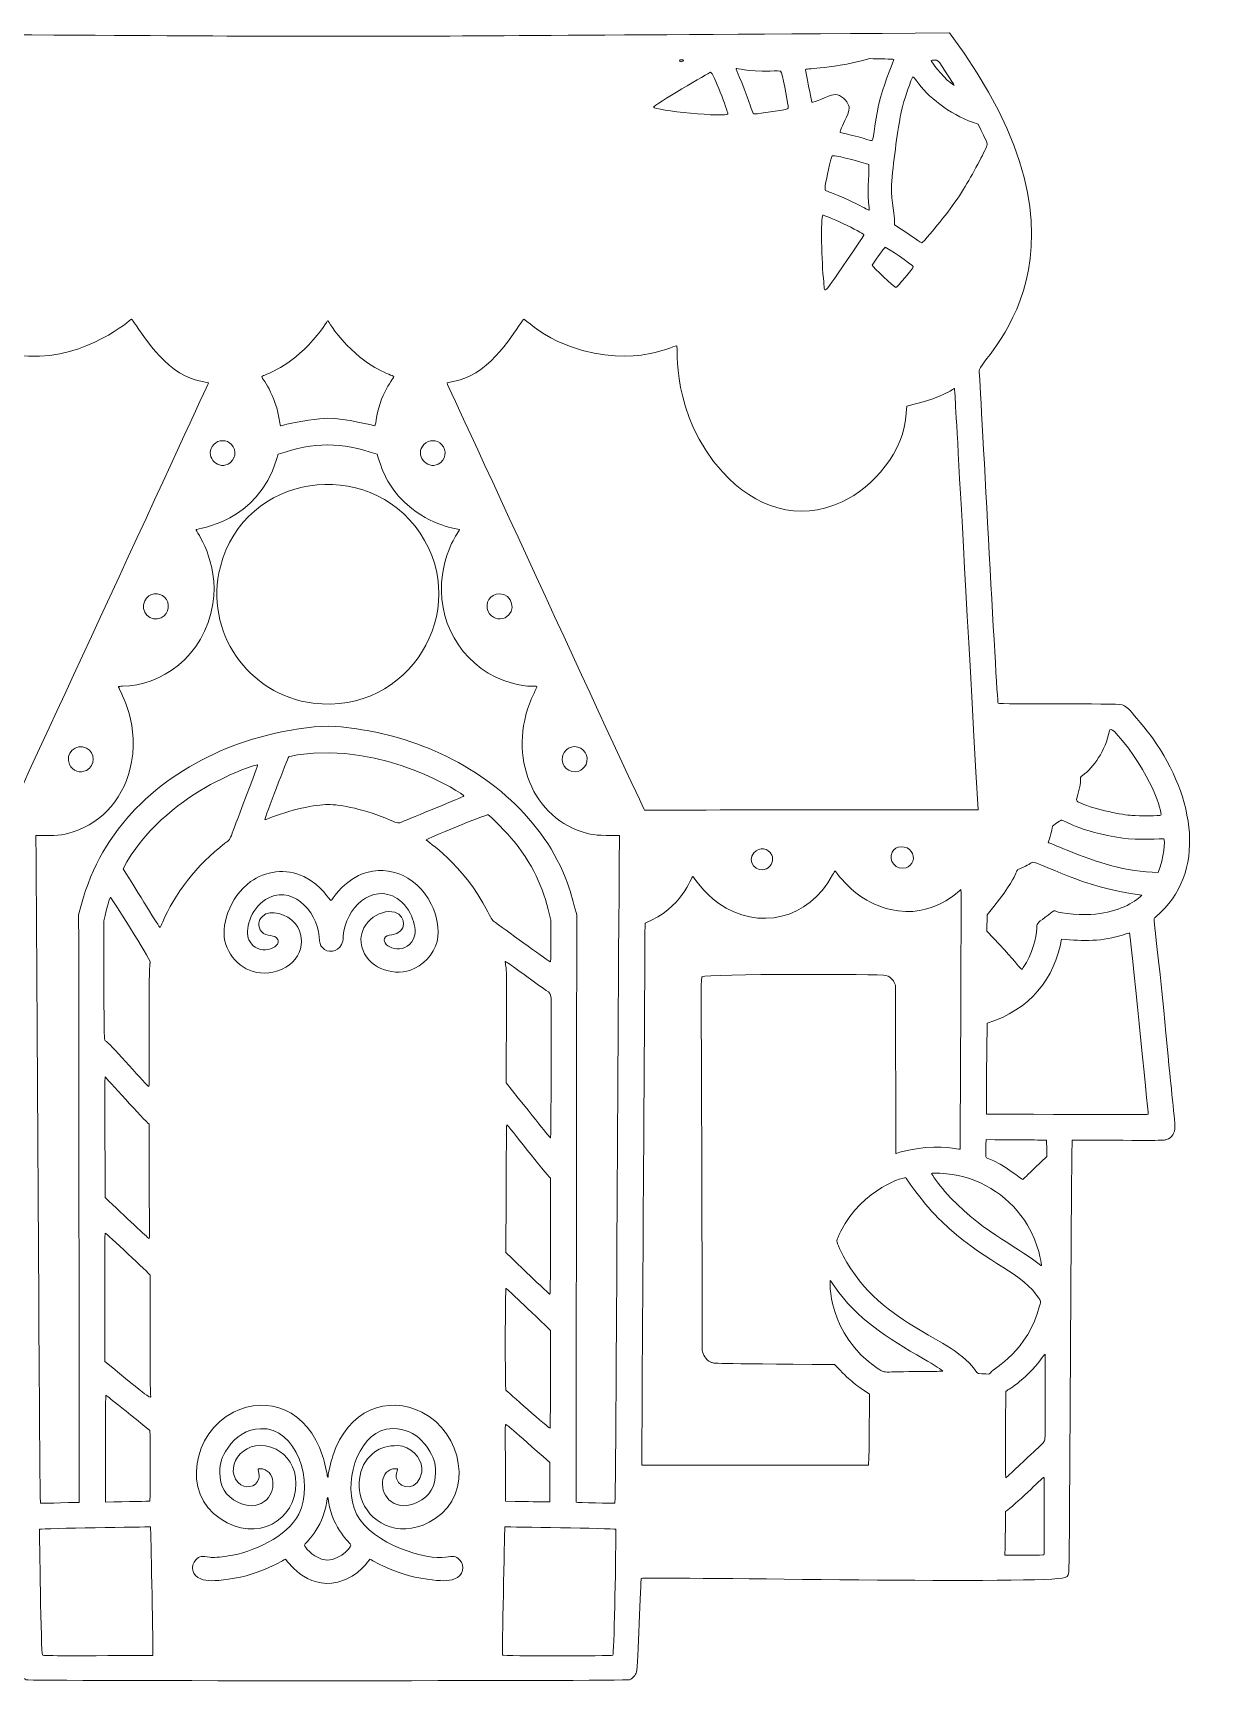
# Model space of a CAD drawing. Header units: inches. Extents: x -62.1 to -44.3, y 58.5 to 60.4.
# Drawn here: x -54.661 to -53.355, y 58.571 to 60.403 of the extents above; entities that cross this region are included whole.
import ezdxf

# ---------------------------------------------------------------- set-up
doc = ezdxf.new("R2010")
doc.units = ezdxf.units.IN
doc.header["$MEASUREMENT"] = 0
doc.layers.add('Gingerbread House 04', color=7, linetype='Continuous')

# ---------------------------------------------------------------- blocks, each defined once
blk = doc.blocks.new('block 4')
at = {"layer": 'Gingerbread House 04', "lineweight": 0}
for points, knots in [([(-53.4131, 59.4204), (-53.355, 59.4697), (-53.3706, 59.5539), (-53.4161, 59.6183), (-53.4228, 59.6279), (-53.4397, 59.6475), (-53.4398, 59.6477), (-53.4421, 59.6511), (-53.4474, 59.6554), (-53.4506, 59.6563), (-53.4558, 59.6579), (-53.5873, 59.6566), (-53.5884, 59.6579), (-53.5897, 59.6594), (-53.6087, 60.0219), (-53.6095, 60.0275), (-53.6111, 60.0397), (-53.4574, 60.1575), (-53.6424, 60.403), (-54.4774, 60.3982), (-54.1338, 60.3978), (-55.0249, 60.403), (-55.0451, 60.3765), (-55.0631, 60.3483), (-55.0726, 60.331), (-55.0988, 60.2832), (-55.1205, 60.216), (-55.1151, 60.1613), (-55.1063, 60.0715), (-55.0568, 60.0356), (-55.0578, 60.0278), (-55.0583, 60.0244), (-55.0779, 59.659), (-55.0788, 59.6579), (-55.08, 59.6566), (-55.2114, 59.6579), (-55.2167, 59.6563), (-55.2235, 59.6543), (-55.2279, 59.6467), (-55.2341, 59.6396), (-55.2915, 59.5747), (-55.3194, 59.4775), (-55.2542, 59.4203), (-55.251, 59.4175), (-55.2522, 59.4222), (-55.2569, 59.3732), (-55.2593, 59.3474), (-55.2755, 59.194), (-55.2755, 59.1874), (-55.2755, 59.1803), (-55.2719, 59.1748), (-55.2661, 59.1728), (-55.2627, 59.1717), (-55.2583, 59.1719), (-55.1612, 59.1723), (-55.1598, 59.1275), (-55.1586, 58.6983), (-55.1575, 58.6919), (-55.1567, 58.687), (-55.156, 58.6864), (-55.15, 58.6854), (-55.1131, 58.6788), (-54.6845, 58.6873), (-54.6821, 58.685), (-54.6814, 58.6842), (-54.6788, 58.5873), (-54.6771, 58.5812), (-54.676, 58.5772), (-54.6725, 58.5736), (-54.6687, 58.5723), (-54.6649, 58.571), (-54.0017, 58.571), (-53.998, 58.5724), (-53.9946, 58.5737), (-53.9912, 58.5775), (-53.9902, 58.5812), (-53.9888, 58.5863), (-53.9857, 58.6844), (-53.9852, 58.685), (-53.9828, 58.6874), (-53.5545, 58.6788), (-53.5172, 58.6854), (-53.5113, 58.6864), (-53.5106, 58.687), (-53.5098, 58.6919), (-53.5088, 58.698), (-53.5073, 59.131), (-53.5061, 59.1723), (-53.4095, 59.1719), (-53.4046, 59.1717), (-53.4012, 59.1728), (-53.3953, 59.1748), (-53.3918, 59.1803), (-53.3918, 59.1874), (-53.3918, 59.1922), (-53.3982, 59.2528), (-53.399, 59.262), (-53.4146, 59.4282), (-53.4174, 59.4167), (-53.4131, 59.4204)], [0, 0, 0, 0, 1, 1, 1, 2, 2, 2, 3, 3, 3, 4, 4, 4, 5, 5, 5, 6, 6, 6, 7, 7, 7, 8, 8, 8, 9, 9, 9, 10, 10, 10, 11, 11, 11, 12, 12, 12, 13, 13, 13, 14, 14, 14, 15, 15, 15, 16, 16, 16, 17, 17, 17, 18, 18, 18, 19, 19, 19, 20, 20, 20, 21, 21, 21, 22, 22, 22, 23, 23, 23, 24, 24, 24, 25, 25, 25, 26, 26, 26, 27, 27, 27, 28, 28, 28, 29, 29, 29, 30, 30, 30, 31, 31, 31, 32, 32, 32, 33, 33, 33, 33]), ([(-53.939, 60.3716), (-53.9404, 60.3708), (-53.9415, 60.3708), (-53.9423, 60.3718), (-53.9443, 60.3741), (-53.9355, 60.3734), (-53.939, 60.3716)], [0, 0, 0, 0, 1, 1, 1, 2, 2, 2, 2]), ([(-53.7308, 60.3745), (-53.7221, 60.3743), (-53.7047, 60.3739), (-53.7044, 60.3736), (-53.7038, 60.373), (-53.7137, 60.3511), (-53.7191, 60.3313), (-53.7253, 60.3082), (-53.7269, 60.2856), (-53.728, 60.2838), (-53.7292, 60.2819), (-53.7336, 60.2856), (-53.7589, 60.2911), (-53.7615, 60.2917), (-53.7637, 60.2923), (-53.7639, 60.2924), (-53.7644, 60.293), (-53.7632, 60.2962), (-53.7586, 60.3058), (-53.7535, 60.3167), (-53.753, 60.3195), (-53.7553, 60.3243), (-53.7584, 60.3306), (-53.7659, 60.3354), (-53.7712, 60.3344), (-53.7759, 60.3335), (-53.7942, 60.325), (-53.7955, 60.3262), (-53.7956, 60.3263), (-53.8026, 60.3616), (-53.8026, 60.3618), (-53.8026, 60.3647), (-53.7824, 60.3607), (-53.7308, 60.3745)], [0, 0, 0, 0, 1, 1, 1, 2, 2, 2, 3, 3, 3, 4, 4, 4, 5, 5, 5, 6, 6, 6, 7, 7, 7, 8, 8, 8, 9, 9, 9, 10, 10, 10, 11, 11, 11, 11]), ([(-53.6593, 60.3727), (-53.655, 60.3727), (-53.655, 60.3727), (-53.6506, 60.3656), (-53.6376, 60.3446), (-53.6334, 60.3416), (-53.6411, 60.3474), (-53.6514, 60.3552), (-53.6629, 60.3717), (-53.6629, 60.3723), (-53.6629, 60.3725), (-53.6612, 60.3727), (-53.6593, 60.3727)], [0, 0, 0, 0, 1, 1, 1, 2, 2, 2, 3, 3, 3, 4, 4, 4, 4]), ([(-53.908, 60.3593), (-53.9053, 60.3593), (-53.8885, 60.3156), (-53.8888, 60.3132), (-53.8895, 60.3085), (-53.9714, 60.3172), (-53.9714, 60.3204), (-53.9714, 60.3227), (-53.9088, 60.3593), (-53.908, 60.3593)], [0, 0, 0, 0, 1, 1, 1, 2, 2, 2, 3, 3, 3, 3]), ([(-53.8796, 60.3635), (-53.8788, 60.3643), (-53.8678, 60.3599), (-53.8417, 60.3607), (-53.8353, 60.3609), (-53.8305, 60.3608), (-53.8301, 60.3605), (-53.8283, 60.3592), (-53.8226, 60.3277), (-53.8219, 60.322), (-53.8214, 60.3172), (-53.8201, 60.3183), (-53.8518, 60.3137), (-53.8584, 60.3127), (-53.8599, 60.3127), (-53.8606, 60.3136), (-53.861, 60.314), (-53.8624, 60.3177), (-53.8637, 60.3218), (-53.8738, 60.3518), (-53.8805, 60.3626), (-53.8796, 60.3635)], [0, 0, 0, 0, 1, 1, 1, 2, 2, 2, 3, 3, 3, 4, 4, 4, 5, 5, 5, 6, 6, 6, 7, 7, 7, 7]), ([(-53.683, 60.3541), (-53.6825, 60.3542), (-53.6808, 60.3522), (-53.6788, 60.3494), (-53.6674, 60.333), (-53.6421, 60.3124), (-53.6167, 60.3037), (-53.6167, 60.3037), (-53.6104, 60.3016), (-53.6104, 60.3016), (-53.6002, 60.2806), (-53.5999, 60.2802), (-53.6008, 60.2778), (-53.603, 60.2714), (-53.6173, 60.2449), (-53.6267, 60.2294), (-53.6386, 60.2099), (-53.6551, 60.19), (-53.6699, 60.1727), (-53.6713, 60.1711), (-53.6728, 60.1698), (-53.6732, 60.1698), (-53.6742, 60.1698), (-53.6817, 60.1758), (-53.7035, 60.1896), (-53.7034, 60.2099), (-53.7089, 60.2159), (-53.7062, 60.243), (-53.7037, 60.2689), (-53.6988, 60.3028), (-53.696, 60.3154), (-53.6932, 60.3283), (-53.6845, 60.3538), (-53.683, 60.3541)], [0, 0, 0, 0, 1, 1, 1, 2, 2, 2, 3, 3, 3, 4, 4, 4, 5, 5, 5, 6, 6, 6, 7, 7, 7, 8, 8, 8, 9, 9, 9, 10, 10, 10, 11, 11, 11, 11]), ([(-53.7735, 60.2252), (-53.7768, 60.2265), (-53.7797, 60.2277), (-53.7801, 60.228), (-53.7811, 60.2288), (-53.781, 60.2308), (-53.7797, 60.2375), (-53.7796, 60.2377), (-53.7746, 60.2642), (-53.7729, 60.2663), (-53.7722, 60.2672), (-53.7619, 60.2659), (-53.7319, 60.2566), (-53.7319, 60.242), (-53.7343, 60.2253), (-53.7318, 60.2085), (-53.7309, 60.2021), (-53.7328, 60.2094), (-53.7735, 60.2252)], [0, 0, 0, 0, 1, 1, 1, 2, 2, 2, 3, 3, 3, 4, 4, 4, 5, 5, 5, 6, 6, 6, 6]), ([(-53.7375, 60.1788), (-53.7374, 60.1785), (-53.7392, 60.1754), (-53.7416, 60.1719), (-53.7852, 60.1089), (-53.7805, 60.1112), (-53.7822, 60.1262), (-53.7847, 60.148), (-53.7855, 60.1982), (-53.7834, 60.2003), (-53.7819, 60.2018), (-53.7389, 60.181), (-53.7375, 60.1788)], [0, 0, 0, 0, 1, 1, 1, 2, 2, 2, 3, 3, 3, 4, 4, 4, 4]), ([(-53.6828, 60.1434), (-53.6819, 60.1419), (-53.701, 60.12), (-53.702, 60.12), (-53.7036, 60.12), (-53.7283, 60.1432), (-53.7283, 60.1447), (-53.7283, 60.146), (-53.7148, 60.1647), (-53.7138, 60.1647), (-53.7122, 60.1647), (-53.684, 60.1454), (-53.6828, 60.1434)], [0, 0, 0, 0, 1, 1, 1, 2, 2, 2, 3, 3, 3, 4, 4, 4, 4]), ([(-54.686, 59.5391), (-54.6887, 59.5386), (-54.9211, 59.5398), (-55.0566, 59.5398), (-55.0336, 59.9536), (-55.0307, 60.0072), (-55.0304, 60.0076), (-55.03, 60.0079), (-55.0235, 60.0033), (-55.0106, 59.998), (-54.9985, 59.993), (-54.9899, 59.9912), (-54.9773, 59.9883), (-54.9766, 59.974), (-54.9766, 59.9666), (-54.9708, 59.9515), (-54.9596, 59.9228), (-54.9338, 59.8951), (-54.9056, 59.8818), (-54.8224, 59.8423), (-54.742, 59.9215), (-54.7258, 60.0091), (-54.7209, 60.0355), (-54.7227, 60.0552), (-54.7217, 60.0552), (-54.7186, 60.0552), (-54.6993, 60.045), (-54.6662, 60.0436), (-54.6004, 60.0409), (-54.5529, 60.0848), (-54.5516, 60.0848), (-54.5499, 60.0848), (-54.5252, 60.0382), (-54.4922, 60.022), (-54.4754, 60.0137), (-54.4655, 60.0155), (-54.4663, 60.0136), (-54.4664, 60.0134), (-54.685, 59.5393), (-54.686, 59.5391)], [0, 0, 0, 0, 1, 1, 1, 2, 2, 2, 3, 3, 3, 4, 4, 4, 5, 5, 5, 6, 6, 6, 7, 7, 7, 8, 8, 8, 9, 9, 9, 10, 10, 10, 11, 11, 11, 12, 12, 12, 13, 13, 13, 13]), ([(-54.407, 60.0213), (-54.4045, 60.0228), (-54.381, 60.0291), (-54.3549, 60.0561), (-54.3397, 60.0718), (-54.3344, 60.0831), (-54.3336, 60.0831), (-54.3329, 60.0831), (-54.3277, 60.0719), (-54.3124, 60.0561), (-54.2866, 60.0294), (-54.2625, 60.0226), (-54.2603, 60.0213), (-54.259, 60.0205), (-54.2765, 60.002), (-54.2803, 59.9695), (-54.2805, 59.9677), (-54.2809, 59.9663), (-54.2812, 59.9663), (-54.2818, 59.9663), (-54.3141, 59.9747), (-54.3336, 59.9747), (-54.3428, 59.9747), (-54.366, 59.9712), (-54.3789, 59.968), (-54.3826, 59.967), (-54.3858, 59.9663), (-54.3861, 59.9663), (-54.3864, 59.9663), (-54.3868, 59.9677), (-54.387, 59.9695), (-54.3907, 60.0019), (-54.4083, 60.0205), (-54.407, 60.0213)], [0, 0, 0, 0, 1, 1, 1, 2, 2, 2, 3, 3, 3, 4, 4, 4, 5, 5, 5, 6, 6, 6, 7, 7, 7, 8, 8, 8, 9, 9, 9, 10, 10, 10, 11, 11, 11, 11]), ([(-54.201, 60.0136), (-54.2018, 60.0155), (-54.1918, 60.0138), (-54.1751, 60.0219), (-54.142, 60.0382), (-54.1175, 60.0848), (-54.1157, 60.0848), (-54.1143, 60.0848), (-54.0991, 60.0698), (-54.0777, 60.0602), (-54.001, 60.0261), (-53.9514, 60.0552), (-53.9456, 60.0552), (-53.9437, 60.0552), (-53.9531, 59.9787), (-53.8945, 59.9146), (-53.8591, 59.8758), (-53.8104, 59.8586), (-53.7617, 59.8818), (-53.7273, 59.8981), (-53.6924, 59.9379), (-53.6904, 59.9804), (-53.6904, 59.9804), (-53.69, 59.9882), (-53.69, 59.9882), (-53.6432, 59.9993), (-53.638, 60.0087), (-53.6369, 60.0076), (-53.6366, 60.0073), (-53.6364, 60.0029), (-53.6107, 59.5396), (-53.6107, 59.5396), (-53.7886, 59.5396), (-53.7886, 59.5396), (-53.9332, 59.5393), (-53.9806, 59.5387), (-53.9814, 59.5392), (-53.9827, 59.54), (-54.2008, 60.0133), (-54.201, 60.0136)], [0, 0, 0, 0, 1, 1, 1, 2, 2, 2, 3, 3, 3, 4, 4, 4, 5, 5, 5, 6, 6, 6, 7, 7, 7, 8, 8, 8, 9, 9, 9, 10, 10, 10, 11, 11, 11, 12, 12, 12, 13, 13, 13, 13]), ([(-54.0144, 58.7687), (-54.0148, 58.7685), (-54.0571, 58.7695), (-54.0574, 58.7697), (-54.0577, 58.7701), (-54.0571, 59.0493), (-54.0568, 59.4227), (-54.0585, 59.429), (-54.0627, 59.445), (-54.0647, 59.4512), (-54.0884, 59.5231), (-54.1498, 59.5784), (-54.2209, 59.6076), (-54.258, 59.6229), (-54.2881, 59.6279), (-54.3186, 59.6316), (-54.3539, 59.6358), (-54.4126, 59.6215), (-54.4464, 59.6076), (-54.5219, 59.5765), (-54.5851, 59.5183), (-54.6074, 59.4344), (-54.6074, 59.4344), (-54.6105, 59.4227), (-54.6105, 59.4227), (-54.6102, 59.085), (-54.6097, 58.7989), (-54.6098, 58.7696), (-54.6098, 58.7696), (-54.6217, 58.7693), (-54.6217, 58.7693), (-54.6489, 58.7686), (-54.6528, 58.7685), (-54.653, 58.7689), (-54.654, 58.7706), (-54.6559, 59.2371), (-54.658, 59.511), (-54.6345, 59.511), (-54.6306, 59.5105), (-54.6165, 59.5149), (-54.5838, 59.5253), (-54.5584, 59.5541), (-54.5516, 59.5929), (-54.5432, 59.6408), (-54.5674, 59.6753), (-54.5662, 59.6765), (-54.5661, 59.6766), (-54.5641, 59.6768), (-54.5618, 59.6768), (-54.5204, 59.6768), (-54.4705, 59.7092), (-54.4613, 59.7685), (-54.454, 59.8158), (-54.4807, 59.8503), (-54.48, 59.8509), (-54.4787, 59.8518), (-54.4115, 59.859), (-54.3904, 59.9288), (-54.3904, 59.9288), (-54.3886, 59.9347), (-54.3886, 59.9347), (-54.3478, 59.9485), (-54.3198, 59.9486), (-54.2787, 59.9347), (-54.2719, 59.9123), (-54.2645, 59.896), (-54.2451, 59.8784), (-54.219, 59.8549), (-54.1885, 59.8517), (-54.1873, 59.8509), (-54.1863, 59.8501), (-54.2008, 59.8353), (-54.206, 59.8011), (-54.2135, 59.7518), (-54.187, 59.7015), (-54.1377, 59.6832), (-54.1155, 59.6749), (-54.102, 59.6774), (-54.101, 59.6765), (-54.1009, 59.6764), (-54.1023, 59.6731), (-54.1042, 59.6692), (-54.1352, 59.6058), (-54.1093, 59.5334), (-54.0508, 59.5149), (-54.0372, 59.5107), (-54.0338, 59.511), (-54.0093, 59.511), (-54.0119, 59.166), (-54.0132, 58.7694), (-54.0144, 58.7687)], [0, 0, 0, 0, 1, 1, 1, 2, 2, 2, 3, 3, 3, 4, 4, 4, 5, 5, 5, 6, 6, 6, 7, 7, 7, 8, 8, 8, 9, 9, 9, 10, 10, 10, 11, 11, 11, 12, 12, 12, 13, 13, 13, 14, 14, 14, 15, 15, 15, 16, 16, 16, 17, 17, 17, 18, 18, 18, 19, 19, 19, 20, 20, 20, 21, 21, 21, 22, 22, 22, 23, 23, 23, 24, 24, 24, 25, 25, 25, 26, 26, 26, 27, 27, 27, 28, 28, 28, 29, 29, 29, 30, 30, 30, 30]), ([(-54.4603, 59.9455), (-54.455, 59.9512), (-54.446, 59.9512), (-54.4406, 59.9455), (-54.4343, 59.9388), (-54.436, 59.9281), (-54.4444, 59.9238), (-54.4575, 59.9171), (-54.471, 59.9342), (-54.4603, 59.9455)], [0, 0, 0, 0, 1, 1, 1, 2, 2, 2, 3, 3, 3, 3]), ([(-54.2267, 59.9455), (-54.2213, 59.9512), (-54.2123, 59.9512), (-54.207, 59.9455), (-54.2006, 59.9388), (-54.2024, 59.9281), (-54.2107, 59.9238), (-54.2238, 59.9171), (-54.2374, 59.9342), (-54.2267, 59.9455)], [0, 0, 0, 0, 1, 1, 1, 2, 2, 2, 3, 3, 3, 3]), ([(-54.5188, 59.753), (-54.5306, 59.7469), (-54.543, 59.7602), (-54.5371, 59.7717), (-54.5323, 59.7811), (-54.5209, 59.7817), (-54.5148, 59.7756), (-54.5088, 59.7696), (-54.5092, 59.7579), (-54.5188, 59.753)], [0, 0, 0, 0, 1, 1, 1, 2, 2, 2, 3, 3, 3, 3]), ([(-54.1428, 59.7796), (-54.1282, 59.7796), (-54.1231, 59.7597), (-54.1364, 59.753), (-54.1433, 59.7495), (-54.1517, 59.7525), (-54.1551, 59.7598), (-54.1595, 59.7691), (-54.153, 59.7796), (-54.1428, 59.7796)], [0, 0, 0, 0, 1, 1, 1, 2, 2, 2, 3, 3, 3, 3]), ([(-54.6019, 59.5833), (-54.6089, 59.5796), (-54.6174, 59.5826), (-54.6207, 59.5898), (-54.6263, 59.6017), (-54.6135, 59.6142), (-54.6019, 59.6081), (-54.5917, 59.6028), (-54.5917, 59.5886), (-54.6019, 59.5833)], [0, 0, 0, 0, 1, 1, 1, 2, 2, 2, 3, 3, 3, 3]), ([(-54.4034, 59.5288), (-54.4037, 59.53), (-54.3778, 59.5975), (-54.377, 59.5983), (-54.3767, 59.5987), (-54.3724, 59.5997), (-54.3674, 59.6004), (-54.2709, 59.6156), (-54.1822, 59.5566), (-54.1822, 59.5548), (-54.1822, 59.5539), (-54.2419, 59.5301), (-54.251, 59.5261), (-54.2553, 59.5242), (-54.2553, 59.5241), (-54.2641, 59.528), (-54.2904, 59.5398), (-54.3201, 59.5454), (-54.3336, 59.5454), (-54.3462, 59.5454), (-54.377, 59.5394), (-54.3995, 59.5297), (-54.4022, 59.5286), (-54.4033, 59.5283), (-54.4034, 59.5288)], [0, 0, 0, 0, 1, 1, 1, 2, 2, 2, 3, 3, 3, 4, 4, 4, 5, 5, 5, 6, 6, 6, 7, 7, 7, 8, 8, 8, 8]), ([(-53.4997, 59.5563), (-53.4942, 59.5745), (-53.4994, 59.5743), (-53.4945, 59.5777), (-53.482, 59.5863), (-53.4692, 59.6052), (-53.4647, 59.6271), (-53.4645, 59.6284), (-53.4641, 59.6287), (-53.4628, 59.6287), (-53.4615, 59.6287), (-53.4604, 59.6278), (-53.457, 59.6241), (-53.4179, 59.5811), (-53.4055, 59.5353), (-53.4074, 59.5334), (-53.4082, 59.5327), (-53.4313, 59.5325), (-53.4398, 59.5332), (-53.4488, 59.5338), (-53.4803, 59.5394), (-53.4962, 59.5468), (-53.5022, 59.5496), (-53.5019, 59.5489), (-53.4997, 59.5563)], [0, 0, 0, 0, 1, 1, 1, 2, 2, 2, 3, 3, 3, 4, 4, 4, 5, 5, 5, 6, 6, 6, 7, 7, 7, 8, 8, 8, 8]), ([(-54.0726, 59.5988), (-54.0712, 59.6051), (-54.0656, 59.6097), (-54.0593, 59.6097), (-54.049, 59.6096), (-54.0422, 59.5991), (-54.0465, 59.5898), (-54.0481, 59.5865), (-54.0516, 59.5833), (-54.0546, 59.5824), (-54.0652, 59.5792), (-54.075, 59.5882), (-54.0726, 59.5988)], [0, 0, 0, 0, 1, 1, 1, 2, 2, 2, 3, 3, 3, 4, 4, 4, 4]), ([(-54.5198, 59.4088), (-54.5209, 59.4076), (-54.5448, 59.4492), (-54.5612, 59.4738), (-54.5156, 59.5595), (-54.4126, 59.5905), (-54.4115, 59.5893), (-54.4112, 59.5891), (-54.4144, 59.5804), (-54.4286, 59.5431), (-54.4442, 59.5018), (-54.4411, 59.5073), (-54.4479, 59.5022), (-54.4791, 59.4786), (-54.5048, 59.4443), (-54.517, 59.4149), (-54.5183, 59.4118), (-54.5195, 59.409), (-54.5198, 59.4088)], [0, 0, 0, 0, 1, 1, 1, 2, 2, 2, 3, 3, 3, 4, 4, 4, 5, 5, 5, 6, 6, 6, 6]), ([(-54.1556, 59.426), (-54.184, 59.4812), (-54.2241, 59.5043), (-54.2241, 59.5062), (-54.2241, 59.5067), (-54.1577, 59.5345), (-54.1554, 59.5339), (-54.1534, 59.5334), (-54.1332, 59.5129), (-54.1265, 59.5044), (-54.1015, 59.4728), (-54.0932, 59.4493), (-54.0855, 59.4167), (-54.0855, 59.4167), (-54.0855, 59.3936), (-54.0855, 59.3936), (-54.0855, 59.3754), (-54.0856, 59.3704), (-54.0862, 59.3704), (-54.0873, 59.3705), (-54.1304, 59.4021), (-54.1472, 59.414), (-54.1506, 59.4165), (-54.1509, 59.4168), (-54.1556, 59.426)], [0, 0, 0, 0, 1, 1, 1, 2, 2, 2, 3, 3, 3, 4, 4, 4, 5, 5, 5, 6, 6, 6, 7, 7, 7, 8, 8, 8, 8]), ([(-53.5279, 59.5214), (-53.5197, 59.5271), (-53.5186, 59.5278), (-53.5181, 59.5279), (-53.515, 59.5287), (-53.5001, 59.5152), (-53.4496, 59.508), (-53.4342, 59.5057), (-53.4047, 59.5073), (-53.4043, 59.5071), (-53.4021, 59.5063), (-53.4043, 59.4857), (-53.4103, 59.4699), (-53.4473, 59.4705), (-53.4773, 59.4808), (-53.5116, 59.4945), (-53.5229, 59.4991), (-53.5323, 59.5029), (-53.5325, 59.5031), (-53.5331, 59.5037), (-53.5302, 59.5076), (-53.5279, 59.5214)], [0, 0, 0, 0, 1, 1, 1, 2, 2, 2, 3, 3, 3, 4, 4, 4, 5, 5, 5, 6, 6, 6, 7, 7, 7, 7]), ([(-53.8458, 59.4739), (-53.8573, 59.4683), (-53.8681, 59.482), (-53.8598, 59.4917), (-53.8539, 59.4986), (-53.8437, 59.4973), (-53.84, 59.4892), (-53.8374, 59.4836), (-53.8401, 59.4767), (-53.8458, 59.4739)], [0, 0, 0, 0, 1, 1, 1, 2, 2, 2, 3, 3, 3, 3]), ([(-53.683, 59.4825), (-53.6839, 59.4796), (-53.6877, 59.4759), (-53.6906, 59.4751), (-53.7015, 59.4718), (-53.7113, 59.4828), (-53.7061, 59.4923), (-53.7039, 59.4964), (-53.7011, 59.4981), (-53.6962, 59.4983), (-53.6861, 59.4988), (-53.6806, 59.4896), (-53.683, 59.4825)], [0, 0, 0, 0, 1, 1, 1, 2, 2, 2, 3, 3, 3, 4, 4, 4, 4]), ([(-54.3601, 59.4652), (-54.3397, 59.4551), (-54.3316, 59.4386), (-54.33, 59.4386), (-54.3285, 59.4387), (-54.3205, 59.4559), (-54.2993, 59.4663), (-54.2722, 59.4796), (-54.2361, 59.4696), (-54.2185, 59.4347), (-54.2129, 59.4237), (-54.2086, 59.4063), (-54.2121, 59.3931), (-54.2157, 59.3791), (-54.2281, 59.3657), (-54.2416, 59.3612), (-54.2629, 59.3541), (-54.29, 59.365), (-54.2957, 59.387), (-54.3021, 59.4122), (-54.276, 59.4304), (-54.2591, 59.4255), (-54.2459, 59.4217), (-54.2448, 59.4026), (-54.2625, 59.4006), (-54.2671, 59.4001), (-54.2691, 59.399), (-54.2704, 59.3964), (-54.2747, 59.3877), (-54.2482, 59.3758), (-54.2382, 59.396), (-54.2331, 59.4065), (-54.24, 59.4301), (-54.2566, 59.4409), (-54.2841, 59.4587), (-54.3141, 59.4298), (-54.3163, 59.3993), (-54.3167, 59.3937), (-54.317, 59.3922), (-54.3184, 59.3896), (-54.3225, 59.3813), (-54.3339, 59.3796), (-54.3396, 59.3863), (-54.342, 59.3891), (-54.3427, 59.3914), (-54.3432, 59.3983), (-54.3454, 59.4291), (-54.3759, 59.4573), (-54.4028, 59.4397), (-54.42, 59.4286), (-54.4262, 59.405), (-54.4212, 59.3949), (-54.4114, 59.3748), (-54.3847, 59.3865), (-54.389, 59.3953), (-54.3923, 59.402), (-54.4012, 59.397), (-54.4072, 59.4041), (-54.4117, 59.4095), (-54.4112, 59.4166), (-54.4059, 59.4214), (-54.3976, 59.4289), (-54.3788, 59.4243), (-54.3695, 59.4126), (-54.3545, 59.3936), (-54.3653, 59.3648), (-54.3945, 59.359), (-54.4199, 59.3539), (-54.44, 59.3693), (-54.4469, 59.3897), (-54.4534, 59.4089), (-54.4433, 59.4425), (-54.4194, 59.4596), (-54.4033, 59.4711), (-54.3803, 59.4751), (-54.3601, 59.4652)], [0, 0, 0, 0, 1, 1, 1, 2, 2, 2, 3, 3, 3, 4, 4, 4, 5, 5, 5, 6, 6, 6, 7, 7, 7, 8, 8, 8, 9, 9, 9, 10, 10, 10, 11, 11, 11, 12, 12, 12, 13, 13, 13, 14, 14, 14, 15, 15, 15, 16, 16, 16, 17, 17, 17, 18, 18, 18, 19, 19, 19, 20, 20, 20, 21, 21, 21, 22, 22, 22, 23, 23, 23, 24, 24, 24, 25, 25, 25, 25]), ([(-53.732, 58.82), (-53.732, 58.82), (-53.7323, 58.8109), (-53.7323, 58.8109), (-53.7323, 58.8109), (-53.9845, 58.8109), (-53.9845, 58.8109), (-53.9829, 59.1054), (-53.9809, 59.3772), (-53.9809, 59.4136), (-53.9396, 59.4294), (-53.9294, 59.4652), (-53.9278, 59.4654), (-53.9272, 59.4655), (-53.9162, 59.4474), (-53.8989, 59.4353), (-53.8553, 59.4048), (-53.7987, 59.4173), (-53.7724, 59.467), (-53.7711, 59.4695), (-53.7698, 59.4716), (-53.7697, 59.4716), (-53.7695, 59.4716), (-53.7681, 59.4697), (-53.7666, 59.4675), (-53.762, 59.461), (-53.7497, 59.4491), (-53.742, 59.4437), (-53.7319, 59.4368), (-53.7203, 59.4316), (-53.7081, 59.4287), (-53.6606, 59.4174), (-53.6305, 59.4509), (-53.6297, 59.4509), (-53.6291, 59.4509), (-53.6305, 59.1626), (-53.6307, 59.1624), (-53.6316, 59.1615), (-53.6514, 59.1672), (-53.6791, 59.1627), (-53.6989, 59.1596), (-53.7012, 59.157), (-53.7019, 59.1577), (-53.7023, 59.1581), (-53.7023, 59.3185), (-53.7023, 59.3444), (-53.7044, 59.3488), (-53.7059, 59.3529), (-53.7131, 59.3554), (-53.7168, 59.3567), (-53.9137, 59.3574), (-53.9172, 59.3539), (-53.9196, 59.3514), (-53.9178, 59.3522), (-53.9174, 58.9386), (-53.9159, 58.9344), (-53.9141, 58.9283), (-53.9076, 58.9254), (-53.9041, 58.9239), (-53.91, 58.9239), (-53.7704, 58.9228), (-53.751, 58.9034), (-53.7513, 58.9034), (-53.7315, 58.89), (-53.7315, 58.8786), (-53.7315, 58.8314), (-53.732, 58.82)], [0, 0, 0, 0, 1, 1, 1, 2, 2, 2, 3, 3, 3, 4, 4, 4, 5, 5, 5, 6, 6, 6, 7, 7, 7, 8, 8, 8, 9, 9, 9, 10, 10, 10, 11, 11, 11, 12, 12, 12, 13, 13, 13, 14, 14, 14, 15, 15, 15, 16, 16, 16, 17, 17, 17, 18, 18, 18, 19, 19, 19, 20, 20, 20, 21, 21, 21, 22, 22, 22, 22]), ([(-53.5626, 59.4746), (-53.5558, 59.4771), (-53.5515, 59.4811), (-53.5499, 59.4811), (-53.5403, 59.4811), (-53.4969, 59.4532), (-53.4287, 59.4445), (-53.4368, 59.436), (-53.4552, 59.426), (-53.48, 59.4235), (-53.4928, 59.4222), (-53.5193, 59.424), (-53.5243, 59.4266), (-53.5266, 59.4278), (-53.5262, 59.4275), (-53.5361, 59.42), (-53.5454, 59.413), (-53.5455, 59.4129), (-53.5455, 59.4076), (-53.5455, 59.3973), (-53.5505, 59.3792), (-53.5605, 59.3641), (-53.5634, 59.3597), (-53.5576, 59.3592), (-53.6009, 59.4046), (-53.6009, 59.4046), (-53.6005, 59.4228), (-53.6005, 59.4228), (-53.5571, 59.4759), (-53.5734, 59.4707), (-53.5626, 59.4746)], [0, 0, 0, 0, 1, 1, 1, 2, 2, 2, 3, 3, 3, 4, 4, 4, 5, 5, 5, 6, 6, 6, 7, 7, 7, 8, 8, 8, 9, 9, 9, 10, 10, 10, 10]), ([(-54.5322, 59.2963), (-54.5322, 59.2961), (-54.5319, 59.2318), (-54.5324, 59.2318), (-54.5339, 59.2318), (-54.5737, 59.2774), (-54.579, 59.2814), (-54.5832, 59.2846), (-54.5821, 59.2733), (-54.5825, 59.416), (-54.5786, 59.4325), (-54.5762, 59.4416), (-54.5752, 59.4422), (-54.5745, 59.4427), (-54.531, 59.373), (-54.531, 59.3705), (-54.531, 59.3648), (-54.5324, 59.3814), (-54.5322, 59.2963)], [0, 0, 0, 0, 1, 1, 1, 2, 2, 2, 3, 3, 3, 4, 4, 4, 5, 5, 5, 6, 6, 6, 6]), ([(-53.6011, 59.2013), (-53.6012, 59.2641), (-53.6011, 59.2643), (-53.6005, 59.3024), (-53.5532, 59.3165), (-53.5249, 59.3531), (-53.5179, 59.3957), (-53.4939, 59.3933), (-53.4722, 59.3929), (-53.4488, 59.4006), (-53.4453, 59.4018), (-53.4423, 59.4027), (-53.4422, 59.4026), (-53.4417, 59.4021), (-53.4214, 59.2014), (-53.4214, 59.2012), (-53.4214, 59.2003), (-53.446, 59.2005), (-53.6011, 59.2013)], [0, 0, 0, 0, 1, 1, 1, 2, 2, 2, 3, 3, 3, 4, 4, 4, 5, 5, 5, 6, 6, 6, 6]), ([(-54.1353, 59.236), (-54.1348, 59.3492), (-54.1346, 59.3593), (-54.1356, 59.3653), (-54.1361, 59.3681), (-54.1363, 59.3706), (-54.1362, 59.3708), (-54.1357, 59.3712), (-54.1328, 59.3688), (-54.0938, 59.3408), (-54.0841, 59.3339), (-54.0852, 59.3377), (-54.0853, 59.3103), (-54.0853, 59.3103), (-54.0853, 59.2308), (-54.0853, 59.2308), (-54.0854, 59.1973), (-54.0857, 59.1748), (-54.086, 59.1748), (-54.0866, 59.1748), (-54.0955, 59.1862), (-54.1353, 59.236)], [0, 0, 0, 0, 1, 1, 1, 2, 2, 2, 3, 3, 3, 4, 4, 4, 5, 5, 5, 6, 6, 6, 7, 7, 7, 7]), ([(-54.581, 59.2425), (-54.5808, 59.2423), (-54.5366, 59.1936), (-54.5322, 59.1899), (-54.532, 59.0565), (-54.5315, 59.0654), (-54.5317, 59.0644), (-54.5319, 59.0636), (-54.5323, 59.063), (-54.5325, 59.063), (-54.5329, 59.063), (-54.5593, 59.0877), (-54.581, 59.1085), (-54.5814, 59.1998), (-54.5817, 59.2361), (-54.581, 59.2425)], [0, 0, 0, 0, 1, 1, 1, 2, 2, 2, 3, 3, 3, 4, 4, 4, 5, 5, 5, 5]), ([(-54.0867, 59.0009), (-54.0873, 59.001), (-54.0988, 59.0119), (-54.1355, 59.0473), (-54.1352, 59.1713), (-54.1349, 59.1893), (-54.1346, 59.1893), (-54.1335, 59.1893), (-54.091, 59.1343), (-54.086, 59.1299), (-54.086, 59.0236), (-54.086, 59.0009), (-54.0867, 59.0009)], [0, 0, 0, 0, 1, 1, 1, 2, 2, 2, 3, 3, 3, 4, 4, 4, 4]), ([(-53.5343, 59.1542), (-53.5343, 59.1542), (-53.5475, 59.1414), (-53.5475, 59.1414), (-53.5547, 59.1344), (-53.5608, 59.1286), (-53.561, 59.1285), (-53.5621, 59.1281), (-53.5807, 59.1449), (-53.6005, 59.1524), (-53.6023, 59.1531), (-53.6026, 59.154), (-53.6017, 59.1728), (-53.5472, 59.1725), (-53.535, 59.1723), (-53.5347, 59.1722), (-53.5343, 59.1719), (-53.5343, 59.1611), (-53.5343, 59.1542)], [0, 0, 0, 0, 1, 1, 1, 2, 2, 2, 3, 3, 3, 4, 4, 4, 5, 5, 5, 6, 6, 6, 6]), ([(-53.5966, 58.914), (-53.5974, 58.9129), (-53.5984, 58.9121), (-53.5987, 58.9122), (-53.6022, 58.9127), (-53.6112, 58.9123), (-53.6122, 58.9139), (-53.6368, 58.9552), (-53.724, 58.964), (-53.7646, 59.0518), (-53.7687, 59.0607), (-53.7688, 59.0596), (-53.7631, 59.0709), (-53.7393, 59.1184), (-53.6903, 59.1333), (-53.6903, 59.1298), (-53.6903, 59.1285), (-53.6716, 59.1017), (-53.6511, 59.0817), (-53.6068, 59.0386), (-53.5665, 59.0276), (-53.5463, 59.0009), (-53.5405, 58.9933), (-53.5407, 58.9939), (-53.5422, 58.9882), (-53.5546, 58.9382), (-53.5931, 58.9186), (-53.5966, 58.914)], [0, 0, 0, 0, 1, 1, 1, 2, 2, 2, 3, 3, 3, 4, 4, 4, 5, 5, 5, 6, 6, 6, 7, 7, 7, 8, 8, 8, 9, 9, 9, 9]), ([(-53.5557, 59.0778), (-53.5427, 59.056), (-53.5407, 59.0359), (-53.5401, 59.0338), (-53.5396, 59.032), (-53.5412, 59.0328), (-53.5458, 59.0365), (-53.5671, 59.054), (-53.6109, 59.0729), (-53.6478, 59.1155), (-53.6531, 59.1215), (-53.6628, 59.1347), (-53.6625, 59.1353), (-53.662, 59.136), (-53.6461, 59.1353), (-53.6395, 59.1342), (-53.6043, 59.1286), (-53.5736, 59.1079), (-53.5557, 59.0778)], [0, 0, 0, 0, 1, 1, 1, 2, 2, 2, 3, 3, 3, 4, 4, 4, 5, 5, 5, 6, 6, 6, 6]), ([(-54.5813, 58.9261), (-54.5814, 59.0345), (-54.5818, 59.0687), (-54.5809, 59.069), (-54.5803, 59.0692), (-54.5312, 59.0227), (-54.531, 59.0225), (-54.531, 59.0187), (-54.5311, 58.8905), (-54.5306, 58.8888), (-54.5293, 58.8834), (-54.5324, 58.886), (-54.5813, 58.9261)], [0, 0, 0, 0, 1, 1, 1, 2, 2, 2, 3, 3, 3, 4, 4, 4, 4]), ([(-53.6725, 58.9151), (-53.7192, 58.9151), (-53.7131, 58.9123), (-53.7228, 58.9188), (-53.7779, 58.9558), (-53.7762, 59.0177), (-53.7748, 59.0163), (-53.7745, 59.016), (-53.7723, 59.0129), (-53.7699, 59.0093), (-53.7458, 58.9736), (-53.7115, 58.9524), (-53.6712, 58.9291), (-53.6594, 58.9222), (-53.65, 58.9162), (-53.65, 58.9155), (-53.65, 58.9153), (-53.6601, 58.9151), (-53.6725, 58.9151)], [0, 0, 0, 0, 1, 1, 1, 2, 2, 2, 3, 3, 3, 4, 4, 4, 5, 5, 5, 6, 6, 6, 6]), ([(-54.1356, 58.8943), (-54.1365, 58.8954), (-54.1364, 59.0072), (-54.1355, 59.0074), (-54.1346, 59.0077), (-54.1172, 58.9908), (-54.086, 58.9605), (-54.086, 58.9029), (-54.086, 58.8523), (-54.0865, 58.852), (-54.0872, 58.8516), (-54.1352, 58.8937), (-54.1356, 58.8943)], [0, 0, 0, 0, 1, 1, 1, 2, 2, 2, 3, 3, 3, 4, 4, 4, 4]), ([(-53.5363, 58.8392), (-53.5368, 58.8363), (-53.5397, 58.8345), (-53.5698, 58.806), (-53.5751, 58.801), (-53.5796, 58.7969), (-53.5798, 58.7969), (-53.5807, 58.7969), (-53.5799, 58.8925), (-53.5798, 58.8927), (-53.579, 58.8946), (-53.5599, 58.9027), (-53.5393, 58.9305), (-53.5377, 58.9326), (-53.5363, 58.9343), (-53.5361, 58.9342), (-53.5358, 58.9338), (-53.536, 58.8415), (-53.5363, 58.8392)], [0, 0, 0, 0, 1, 1, 1, 2, 2, 2, 3, 3, 3, 4, 4, 4, 5, 5, 5, 6, 6, 6, 6]), ([(-54.5314, 58.7711), (-54.5318, 58.7707), (-54.5554, 58.7704), (-54.5807, 58.77), (-54.5807, 58.8062), (-54.5808, 58.8886), (-54.5803, 58.8886), (-54.5798, 58.8886), (-54.5761, 58.8854), (-54.5312, 58.8496), (-54.5311, 58.8179), (-54.5309, 58.7716), (-54.5314, 58.7711)], [0, 0, 0, 0, 1, 1, 1, 2, 2, 2, 3, 3, 3, 4, 4, 4, 4]), ([(-54.1927, 58.6845), (-54.1995, 58.682), (-54.2072, 58.6819), (-54.2232, 58.6841), (-54.2609, 58.6892), (-54.2846, 58.7063), (-54.2869, 58.7063), (-54.2878, 58.7063), (-54.2977, 58.6873), (-54.3225, 58.681), (-54.3575, 58.6721), (-54.3801, 58.7063), (-54.3804, 58.7063), (-54.3826, 58.7063), (-54.4066, 58.6891), (-54.444, 58.6841), (-54.4601, 58.6819), (-54.4678, 58.682), (-54.4746, 58.6845), (-54.4842, 58.6881), (-54.487, 58.6989), (-54.4801, 58.7058), (-54.4761, 58.7098), (-54.4735, 58.7103), (-54.4645, 58.7086), (-54.4612, 58.708), (-54.4539, 58.7085), (-54.4443, 58.71), (-54.4174, 58.7142), (-54.3786, 58.7312), (-54.3658, 58.7566), (-54.3481, 58.7919), (-54.3684, 58.8537), (-54.4083, 58.8515), (-54.4238, 58.8506), (-54.4356, 58.8437), (-54.4448, 58.83), (-54.4518, 58.8196), (-54.4535, 58.8142), (-54.4535, 58.8028), (-54.4536, 58.7872), (-54.4476, 58.7767), (-54.4334, 58.7697), (-54.4222, 58.7643), (-54.4131, 58.7645), (-54.4042, 58.7705), (-54.39, 58.7802), (-54.391, 58.807), (-54.4093, 58.807), (-54.4113, 58.807), (-54.4114, 58.8069), (-54.4111, 58.8057), (-54.4096, 58.7996), (-54.4095, 58.7987), (-54.4102, 58.796), (-54.413, 58.786), (-54.426, 58.7837), (-54.4333, 58.7918), (-54.4504, 58.8107), (-54.4238, 58.8453), (-54.3909, 58.8286), (-54.3787, 58.8224), (-54.3689, 58.8091), (-54.3689, 58.7904), (-54.3689, 58.7501), (-54.4117, 58.724), (-54.4533, 58.7515), (-54.4963, 58.7801), (-54.4834, 58.8471), (-54.4383, 58.8698), (-54.4006, 58.8888), (-54.3561, 58.8729), (-54.3393, 58.8212), (-54.3371, 58.8146), (-54.3342, 58.8018), (-54.3342, 58.7989), (-54.3342, 58.797), (-54.3331, 58.797), (-54.3331, 58.7989), (-54.3331, 58.8019), (-54.3302, 58.8146), (-54.328, 58.8213), (-54.3112, 58.8729), (-54.2667, 58.8888), (-54.2289, 58.8698), (-54.1838, 58.847), (-54.1711, 58.78), (-54.214, 58.7515), (-54.25, 58.7277), (-54.2846, 58.745), (-54.2948, 58.7701), (-54.3036, 58.7918), (-54.2973, 58.818), (-54.2763, 58.8286), (-54.2694, 58.8322), (-54.2573, 58.8337), (-54.2504, 58.8319), (-54.2369, 58.8284), (-54.2272, 58.8153), (-54.2291, 58.8031), (-54.2322, 58.7827), (-54.2534, 58.7829), (-54.2571, 58.796), (-54.2578, 58.7987), (-54.2577, 58.7996), (-54.2561, 58.8057), (-54.2558, 58.8069), (-54.256, 58.807), (-54.258, 58.807), (-54.2763, 58.807), (-54.2773, 58.7802), (-54.263, 58.7705), (-54.2542, 58.7645), (-54.2451, 58.7643), (-54.2339, 58.7697), (-54.2196, 58.7767), (-54.2137, 58.7872), (-54.2138, 58.8028), (-54.2138, 58.8142), (-54.2155, 58.8196), (-54.2225, 58.83), (-54.226, 58.8352), (-54.2316, 58.8411), (-54.2356, 58.8439), (-54.2446, 58.8501), (-54.2586, 58.8531), (-54.2687, 58.8509), (-54.3012, 58.844), (-54.3179, 58.7893), (-54.3015, 58.7566), (-54.2843, 58.7225), (-54.222, 58.7051), (-54.2028, 58.7086), (-54.1938, 58.7103), (-54.1911, 58.7098), (-54.1872, 58.7058), (-54.1803, 58.6989), (-54.1831, 58.6881), (-54.1927, 58.6845)], [0, 0, 0, 0, 1, 1, 1, 2, 2, 2, 3, 3, 3, 4, 4, 4, 5, 5, 5, 6, 6, 6, 7, 7, 7, 8, 8, 8, 9, 9, 9, 10, 10, 10, 11, 11, 11, 12, 12, 12, 13, 13, 13, 14, 14, 14, 15, 15, 15, 16, 16, 16, 17, 17, 17, 18, 18, 18, 19, 19, 19, 20, 20, 20, 21, 21, 21, 22, 22, 22, 23, 23, 23, 24, 24, 24, 25, 25, 25, 26, 26, 26, 27, 27, 27, 28, 28, 28, 29, 29, 29, 30, 30, 30, 31, 31, 31, 32, 32, 32, 33, 33, 33, 34, 34, 34, 35, 35, 35, 36, 36, 36, 37, 37, 37, 38, 38, 38, 39, 39, 39, 40, 40, 40, 41, 41, 41, 42, 42, 42, 43, 43, 43, 44, 44, 44, 45, 45, 45, 46, 46, 46, 46]), ([(-54.0866, 58.8141), (-54.0866, 58.8141), (-54.0866, 58.7701), (-54.0866, 58.7701), (-54.1029, 58.7703), (-54.1033, 58.7703), (-54.136, 58.7709), (-54.1362, 58.8298), (-54.1363, 58.8555), (-54.1361, 58.856), (-54.1356, 58.8573), (-54.1282, 58.8502), (-54.0866, 58.8141)], [0, 0, 0, 0, 1, 1, 1, 2, 2, 2, 3, 3, 3, 4, 4, 4, 4]), ([(-53.5374, 58.7113), (-53.5378, 58.7107), (-53.5674, 58.7108), (-53.5808, 58.7108), (-53.5803, 58.7372), (-53.5802, 58.7425), (-53.5801, 58.7594), (-53.5697, 58.7664), (-53.5391, 58.797), (-53.5374, 58.7976), (-53.5369, 58.7977), (-53.5369, 58.7121), (-53.5374, 58.7113)], [0, 0, 0, 0, 1, 1, 1, 2, 2, 2, 3, 3, 3, 4, 4, 4, 4]), ([(-54.6505, 58.5997), (-54.6527, 58.6019), (-54.654, 58.7369), (-54.654, 58.7398), (-54.6498, 58.7407), (-54.5342, 58.7423), (-54.5307, 58.7424), (-54.5301, 58.7352), (-54.5281, 58.6273), (-54.5279, 58.5993), (-54.6323, 58.5991), (-54.6498, 58.599), (-54.6505, 58.5997)], [0, 0, 0, 0, 1, 1, 1, 2, 2, 2, 3, 3, 3, 4, 4, 4, 4]), ([(-54.0168, 58.5997), (-54.0176, 58.5989), (-54.1389, 58.5984), (-54.1395, 58.5999), (-54.1396, 58.6002), (-54.1373, 58.733), (-54.1366, 58.7424), (-54.132, 58.7423), (-54.0176, 58.7407), (-54.0132, 58.7398), (-54.0136, 58.6962), (-54.0151, 58.6014), (-54.0168, 58.5997)], [0, 0, 0, 0, 1, 1, 1, 2, 2, 2, 3, 3, 3, 4, 4, 4, 4])]:
    blk.add_open_spline(points, degree=3, knots=knots, dxfattribs=at)

msp = doc.modelspace()

# ---------------------------------------------------------------- linework, layer by layer
at = {"layer": 'Gingerbread House 04', "lineweight": 0}
for points, knots in [([(-54.2309, 59.847), (-54.1733, 59.7613), (-54.2426, 59.6446), (-54.3499, 59.658), (-54.4219, 59.667), (-54.4715, 59.7378), (-54.453, 59.8096), (-54.4261, 59.9136), (-54.289, 59.9332), (-54.2309, 59.847)], [0, 0, 0, 0, 1, 1, 1, 2, 2, 2, 3, 3, 3, 3]), ([(-54.3326, 58.7705), (-54.3277, 58.7388), (-54.3079, 58.7244), (-54.3079, 58.722), (-54.3079, 58.7187), (-54.3241, 58.7011), (-54.3404, 58.7065), (-54.3515, 58.7103), (-54.3594, 58.7201), (-54.3594, 58.722), (-54.3594, 58.7244), (-54.3395, 58.739), (-54.3347, 58.7705), (-54.3338, 58.7764), (-54.3335, 58.7767), (-54.3326, 58.7705)], [0, 0, 0, 0, 1, 1, 1, 2, 2, 2, 3, 3, 3, 4, 4, 4, 5, 5, 5, 5])]:
    msp.add_open_spline(points, degree=3, knots=knots, dxfattribs=at)

# ---------------------------------------------------------------- block references
at = {"layer": 'Gingerbread House 04'}
msp.add_blockref('block 4', (0, 0), dxfattribs=at)

doc.saveas('drawing.dxf')
